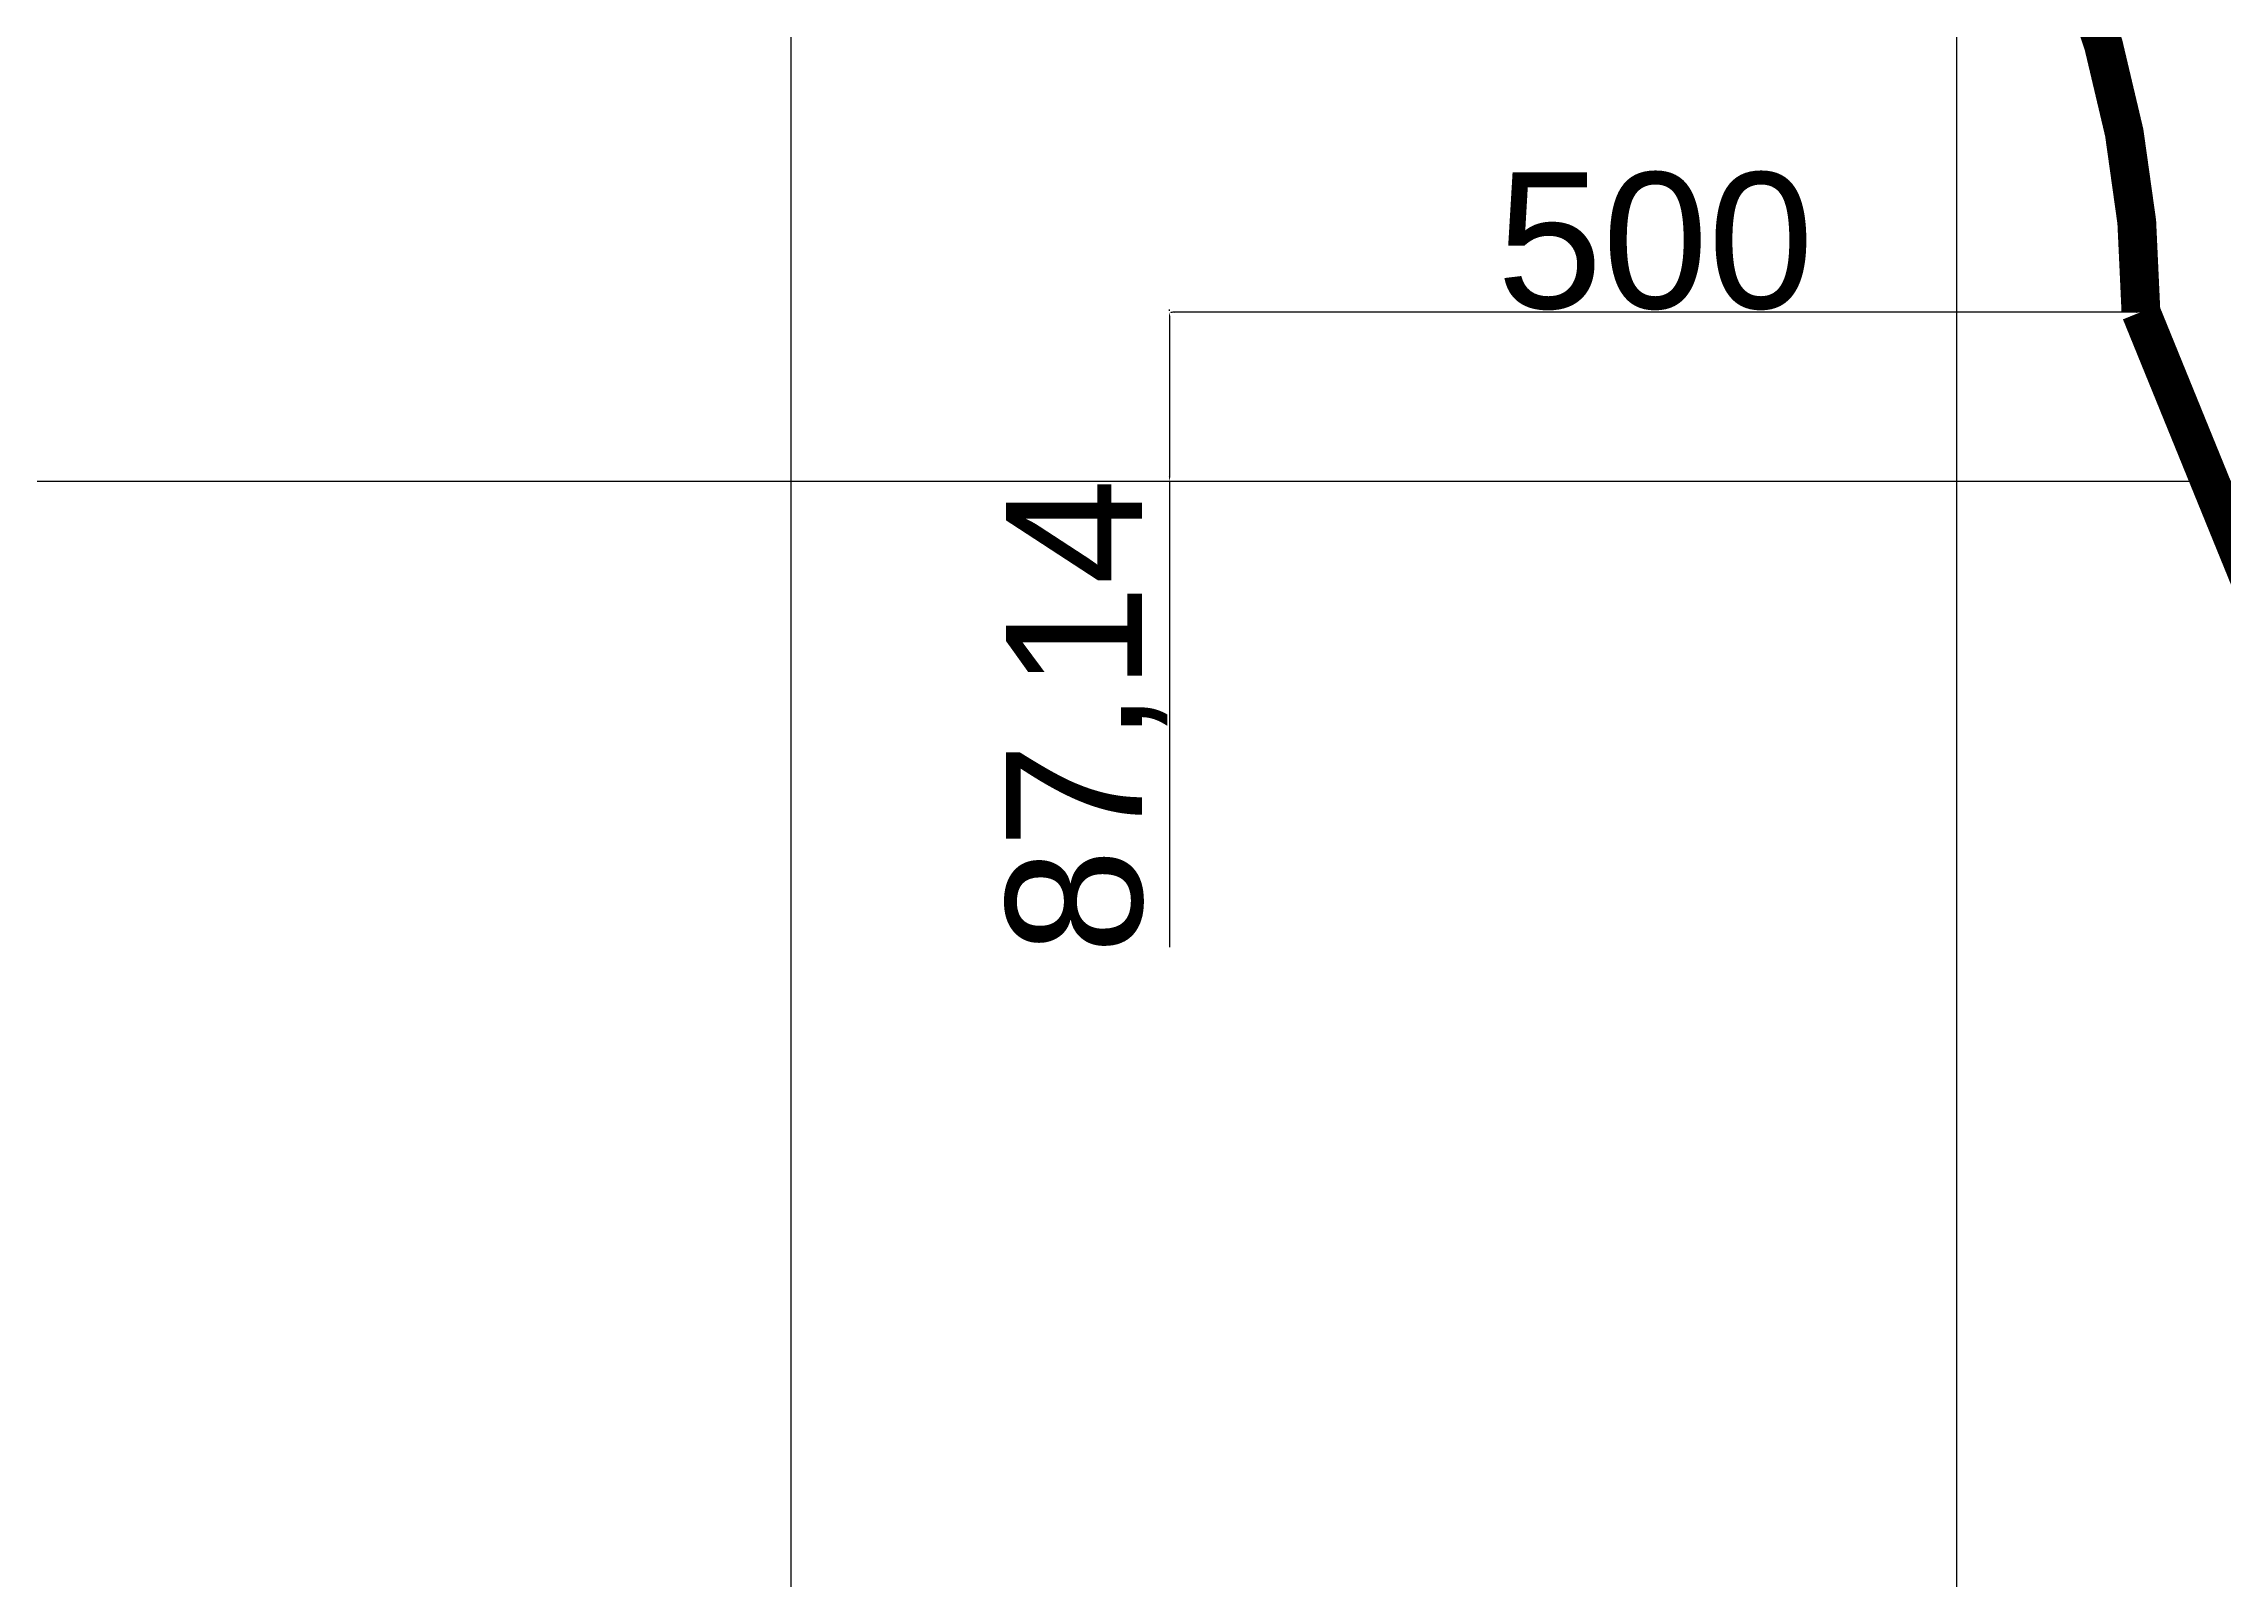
# Model space of a CAD drawing. Header units: millimetres. Extents: x 0 to 6090, y -6000 to 101.
# Drawn here: x 3815 to 4938, y -4166 to -3375 of the extents above; entities that cross this region are included whole.
import ezdxf

# ---------------------------------------------------------------- set-up
doc = ezdxf.new("R2010")
doc.units = ezdxf.units.MM
doc.layers.add('high_way', color=7, linetype='Continuous', lineweight=40)
doc.styles.get("Standard").update_dxf_attribs({"font": 'arial.ttf'})
doc.dimstyles.new('ISO-25', dxfattribs={"dimtxt": 2.5, "dimasz": 2.5, "dimexe": 1.25, "dimexo": 0.625, "dimtad": 1, "dimtxsty": 'Standard', "dimcen": 2.5, "dimadec": 0, "dimazin": 0, "dimtfac": 1, "dimtmove": 0, "dimatfit": 3, "dimfxl": 1, "dimarcsym": 0})

# ---------------------------------------------------------------- blocks, each defined once
blk = doc.blocks.new('*U1')
at = {"layer": 'Defpoints'}
blk.add_line((0, 3000), (0, -3000), dxfattribs=at)
blk = doc.blocks.new('*U2')
at = {"layer": 'Defpoints', "color": 0, "linetype": 'ByBlock', "lineweight": -2, "transparency": 16777216}
for p in [(4200, 20), (4800, 20), (4200, 10), (4800, 10), (4200, 0), (4800, 0)]:
    blk.add_blockref('*U1', p, dxfattribs=at)
blk = doc.blocks.new('*U3')
at = {"layer": 'Defpoints'}
blk.add_line((-3000, 0), (3000, 0), dxfattribs=at)
blk = doc.blocks.new('*U4')
at = {"layer": 'Defpoints', "color": 0, "linetype": 'ByBlock', "lineweight": -2, "transparency": 16777216}
for p in [(0, 2400), (10, 2400), (20, 2400), (30, 2400), (40, 2400), (50, 2400), (60, 2400), (70, 2400), (80, 2400), (90, 2400)]:
    blk.add_blockref('*U3', p, dxfattribs=at)
blk = doc.blocks.new('*D70')
at = {"layer": 'Defpoints', "color": 0, "lineweight": -2, "transparency": 16777216}
for p, q in [((4395, -3512.2), (4395, -3511.6)), ((4892.5, -3512.9), (4397.5, -3512.9)), ((4895, -3512.2), (4895, -3511.6))]:
    blk.add_line(p, q, dxfattribs=at)
at = {"layer": 'Defpoints', "color": 0, "transparency": 16777216}
for p in [(4395, -3512.9), (4395, -3512.9), (4895, -3512.9)]:
    blk.add_point(p, dxfattribs=at)
for points in [[(4397.5, -3512.4), (4397.5, -3513.3), (4395, -3512.9)], [(4892.5, -3512.4), (4892.5, -3513.3), (4895, -3512.9)]]:
    blk.add_solid(points, dxfattribs=at)
at = {"layer": 'Defpoints', "color": 0, "transparency": 16777216, "insert": (4645, -3476.5), "char_height": 2.5, "attachment_point": 5}
blk.add_mtext('{\\H28x;500}', dxfattribs=at)
blk = doc.blocks.new('*D71')
at = {"layer": 'Defpoints', "color": 0, "lineweight": -2, "transparency": 16777216}
for p, q in [((4395.6, -3512.9), (4396.3, -3512.9)), ((4395, -3515.4), (4395, -3597.5)), ((4395, -3600), (4395, -3839.8)), ((4395.6, -3600), (4396.3, -3600))]:
    blk.add_line(p, q, dxfattribs=at)
at = {"layer": 'Defpoints', "color": 0, "transparency": 16777216}
for p in [(4395, -3512.9), (4395, -3600), (4395, -3600)]:
    blk.add_point(p, dxfattribs=at)
for points in [[(4394.6, -3515.4), (4395.4, -3515.4), (4395, -3512.9)], [(4394.6, -3597.5), (4395.4, -3597.5), (4395, -3600)]]:
    blk.add_solid(points, dxfattribs=at)
at = {"layer": 'Defpoints', "color": 0, "transparency": 16777216, "insert": (4352.3, -3721.1), "char_height": 2.5, "attachment_point": 5, "rotation": 90}
blk.add_mtext('{\\H28x;87,14}', dxfattribs=at)

msp = doc.modelspace()

# ---------------------------------------------------------------- linework, layer by layer
at = {"layer": 'high_way', "const_width": 20}
msp.add_lwpolyline([(4046, -3015.632), (4391, -3012.872, -0.4165586), (4895, -3512.856)], format="xyb", dxfattribs=at)
msp.add_lwpolyline([(4895, -3512.856), (5246, -4375)], dxfattribs=at)

# ---------------------------------------------------------------- block references
at = {"layer": 'Defpoints'}
for name, p in [('*U2', (0, -3000)), ('*U4', (3000, -6000))]:
    msp.add_blockref(name, p, dxfattribs=at)

# ---------------------------------------------------------------- dimensions: what is measured, and where the dimension line sits
dim = msp.add_linear_dim(base=(4395, -3512.856), p1=(4895, -3512.856), p2=(4395, -3512.856), text='{\\H28x;<>}', dimstyle='ISO-25', dxfattribs=at)
dim.commit()
dim.dimension.update_dxf_attribs({"geometry": '*D70', "text_midpoint": (4645, -3476.491)})
dim = msp.add_linear_dim(base=(4395, -3600), p1=(4395, -3512.856), p2=(4395, -3600), angle=90, text='{\\H28x;<>}', dimstyle='ISO-25', dxfattribs=at)
dim.commit()
dim.dimension.update_dxf_attribs({"geometry": '*D71', "text_midpoint": (4352.308, -3721.137)})

doc.saveas('drawing.dxf')
